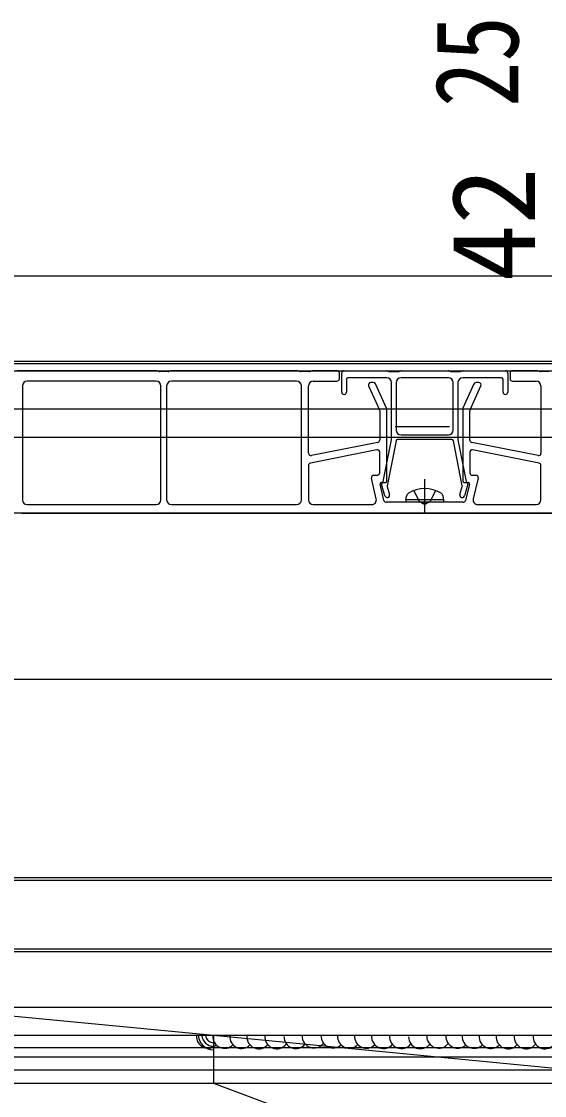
# Model space of a CAD drawing. Units: millimetres, scale not verified. Extents: x -1050 to 1050, y -1565 to 1556.
# Drawn here: x -2.5 to 107.8, y 420.4 to 646.5 of the extents above; entities that cross this region are included whole.
import ezdxf
from ezdxf.enums import TextEntityAlignment as Align

# ---------------------------------------------------------------- set-up
doc = ezdxf.new("R2010")
doc.units = ezdxf.units.MM
doc.header["$LTSCALE"] = 8
for name, color, linetype in [('0-4_YKK_12', 2, 'Continuous'), ('0-5_YKK_13', 4, 'Continuous'), ('0-6_YKK_D', 6, 'Continuous')]:
    doc.layers.add(name, color=color, linetype=linetype)
doc.styles.add('ＭＳ ゴシック', font='')
doc.styles.get('ＭＳ ゴシック').set_extended_font_data('MS Gothic')

msp = doc.modelspace()

# ---------------------------------------------------------------- linework, layer by layer
at = {"layer": '0-4_YKK_12'}
for p, q in [((-877.767, 593), (231.634, 593)), ((-462, 574.5), (163, 574.5)), ((-457.031, 575), (168.029, 575)), ((-462, 573), (163, 573)), ((198, 543), (-548, 543)), ((198, 508), (-548, 508)), ((-290.51, 466.3), (198, 466.3)), ((-290.51, 465.7), (198, 465.7)), ((-114.004, 451.3), (110.004, 451.3)), ((-114.004, 450.7), (110.004, 450.7)), ((-562, 430.5), (198, 430.5)), ((-586.294, 428.5), (198, 428.5)), ((-586.4, 425.8), (198, 425.8)), ((-294.461, 423), (160.492, 423))]:
    msp.add_line(p, q, dxfattribs=at)
at = {"layer": '0-5_YKK_13'}
for p, q in [((25.927, 573), (-3.424, 573)), ((26.43, 572.871), (26.07, 572.979)), ((28.427, 572.85), (26.573, 572.85)), ((28.93, 572.979), (28.57, 572.871)), ((55.677, 573), (29.073, 573)), ((56.18, 572.871), (55.82, 572.979)), ((58.177, 572.85), (56.323, 572.85)), ((58.68, 572.979), (58.32, 572.871)), ((64, 573), (58.823, 573)), ((64.5, 571.3), (64.5, 572.5)), ((65, 568.5), (65, 572.5)), ((65.5, 573), (74.427, 573)), ((74.57, 572.979), (74.93, 572.871)), ((75.073, 572.85), (76.927, 572.85)), ((77.07, 572.871), (77.43, 572.979)), ((77.573, 573), (87.427, 573)), ((87.57, 572.979), (87.93, 572.871)), ((88.073, 572.85), (89.927, 572.85)), ((90.07, 572.871), (90.43, 572.979)), ((90.573, 573), (99.5, 573)), ((100, 572.5), (100, 568.5)), ((100.5, 572.5), (100.5, 571.3)), ((106.177, 573), (101, 573)), ((106.68, 572.871), (106.32, 572.979)), ((108.677, 572.85), (106.823, 572.85)), ((25.9, 570.8), (-1.3, 570.8)), ((55.5, 570.8), (29.1, 570.8)), ((59, 570.8), (64, 570.8)), ((66, 571.2), (66, 568.5)), ((74.5, 571.5), (66.3, 571.5)), ((71.678, 570.5), (71.129, 570.5)), ((74.455, 565.099), (72.133, 570.207)), ((75.5, 558.53), (75.5, 570.5)), ((76.5, 570.5), (76.5, 560.5)), ((88.5, 560.5), (88.5, 570.5)), ((89.5, 570.5), (89.5, 558.53)), ((98.7, 571.5), (90.5, 571.5)), ((92.867, 570.207), (90.545, 565.088)), ((93.871, 570.5), (93.322, 570.5)), ((99, 568.5), (99, 571.2)), ((101, 570.8), (106, 570.8)), ((-2.3, 569.8), (-2.3, 545.8)), ((26.9, 545.8), (26.9, 569.8)), ((28.1, 569.8), (28.1, 545.8)), ((56.5, 545.8), (56.5, 569.8)), ((58, 555.61), (58, 569.8)), ((70.674, 569.793), (72.955, 564.774)), ((92.045, 564.763), (94.327, 569.793)), ((107, 569.8), (107, 555.61)), ((73, 564.567), (73, 558.41)), ((74.5, 549.8), (74.5, 564.892)), ((90.5, 564.881), (90.5, 549.8)), ((92, 558.41), (92, 564.557)), ((87.75, 561.2), (76.25, 561.2)), ((-252, 559.001), (168, 559.001)), ((77.5, 559.5), (87.5, 559.5)), ((72.598, 557.92), (58.598, 555.12)), ((73.737, 549.683), (75.494, 558.471)), ((76.472, 558.259), (74.579, 548.798)), ((88.234, 558.5), (76.766, 558.5)), ((90.421, 548.798), (88.528, 558.259)), ((89.506, 558.471), (91.263, 549.683)), ((106.402, 555.12), (92.402, 557.92)), ((72.402, 556.351), (58.402, 553.551)), ((73, 551.5), (73, 555.86)), ((92, 555.86), (92, 551.5)), ((106.598, 553.551), (92.598, 556.351)), ((58, 553.06), (58, 545.8)), ((107, 545.8), (107, 553.06)), ((72.284, 546.032), (71.248, 550.384)), ((71.734, 551), (72.5, 551)), ((82.5, 542.854), (82.5, 550.2)), ((92.5, 551), (93.266, 551)), ((93.752, 550.384), (92.716, 546.032)), ((73.909, 545.684), (73.088, 549.131)), ((73.38, 549.5), (74.2, 549.5)), ((74.12, 546.662), (73.414, 549.111)), ((74.585, 548.656), (75.08, 546.938)), ((89.92, 546.938), (90.415, 548.656)), ((90.8, 549.5), (91.62, 549.5)), ((91.586, 549.111), (90.88, 546.662)), ((91.912, 549.131), (91.091, 545.684)), ((81.98, 545.3), (74.395, 545.3)), ((78.5, 545.8), (78.641, 546.602)), ((86.5, 545.8), (78.5, 545.8)), ((78.5, 545.8), (78.588, 545.3)), ((86.412, 545.3), (78.588, 545.3)), ((90.605, 545.3), (83.02, 545.3)), ((86.5, 545.8), (86.359, 546.602)), ((86.5, 545.8), (86.412, 545.3)), ((-2.5, 543), (194, 543)), ((-1.3, 544.8), (25.9, 544.8)), ((29.1, 544.8), (55.5, 544.8)), ((59, 544.8), (71.311, 544.8)), ((93.689, 544.8), (106, 544.8)), ((-475.21, 482.666), (38, 433.061)), ((-252, 439.001), (233.57, 439.001)), ((234.937, 433.001), (-252, 433.001)), ((38, 433.061), (120.411, 425.096)), ((38, 433.001), (38, 423.001)), ((38, 423.001), (166, 375.001))]:
    msp.add_line(p, q, dxfattribs=at)
for points in [[(87.5, 571.5), (82.5, 571.5), (77.5, 571.5)], [(-252, 433.001), (-252, 565.001), (168, 565.001)], [(80.2, 547.779), (81.355, 545.463), (82.5, 544.854)], [(84.8, 547.779), (83.645, 545.463), (82.5, 544.854)]]:
    msp.add_lwpolyline(points, dxfattribs=at)
for centre, radius, start, end in [((25.927, 572.5), 0.5, 73.30076, 90), ((26.573, 573.35), 0.5, 253.30076, 270), ((28.427, 573.35), 0.5, 270, 286.69924), ((29.073, 572.5), 0.5, 90, 106.69924), ((55.677, 572.5), 0.5, 73.30076, 90), ((56.323, 573.35), 0.5, 253.30076, 270), ((58.177, 573.35), 0.5, 270, 286.69924), ((58.823, 572.5), 0.5, 90, 106.69924), ((64, 572.5), 0.5, 0, 90), ((65.5, 572.5), 0.5, 90, 180), ((74.427, 572.5), 0.5, 73.30076, 90), ((75.073, 573.35), 0.5, 253.30076, 270), ((76.927, 573.35), 0.5, 270, 286.69924), ((77.573, 572.5), 0.5, 90, 106.69924), ((87.427, 572.5), 0.5, 73.30076, 90), ((88.073, 573.35), 0.5, 253.30076, 270), ((89.927, 573.35), 0.5, 270, 286.69924), ((90.573, 572.5), 0.5, 90, 106.69924), ((99.5, 572.5), 0.5, 0, 90), ((101, 572.5), 0.5, 90, 180), ((106.177, 572.5), 0.5, 73.30076, 90), ((106.823, 573.35), 0.5, 253.30076, 270), ((-1.3, 569.8), 1, 90, 180), ((25.9, 569.8), 1, 0, 90), ((29.1, 569.8), 1, 90, 180), ((55.5, 569.8), 1, 360, 90), ((59, 569.8), 1, 90, 180), ((64, 571.3), 0.5, 270, 0), ((66.3, 571.2), 0.3, 90, 180), ((71.129, 570), 0.5, 90, 204.44395), ((71.678, 570), 0.5, 24.44395, 90), ((74.5, 570.5), 1, 0, 90), ((77.5, 570.5), 1, 90, 180), ((87.5, 570.5), 1, 0, 90), ((90.5, 570.5), 1, 90, 180), ((93.322, 570), 0.5, 90, 155.5983), ((93.871, 570), 0.5, 335.5983, 90), ((98.7, 571.2), 0.3, 360, 90), ((101, 571.3), 0.5, 180, 270), ((106, 569.8), 1, 0, 90), ((65.5, 568.5), 0.5, 180, 270), ((65.5, 568.5), 0.5, 270, 0), ((99.5, 568.5), 0.5, 180, 270), ((99.5, 568.5), 0.5, 270, 0), ((72.5, 564.567), 0.5, 360, 24.44395), ((74, 564.892), 0.5, 0, 24.44395), ((91, 564.881), 0.5, 155.5983, 180), ((92.5, 564.557), 0.5, 155.5983, 180), ((77.5, 560.5), 1, 180, 270), ((87.5, 560.5), 1, 270, 360), ((72.5, 558.41), 0.5, 281.30993, 0), ((75.2, 558.53), 0.3, 348.69007, 0), ((76.766, 558.2), 0.3, 90, 168.69007), ((88.234, 558.2), 0.3, 11.30993, 90), ((89.8, 558.53), 0.3, 180, 191.30993), ((92.5, 558.41), 0.5, 180, 258.69007), ((58.5, 555.61), 0.5, 180, 281.30993), ((72.5, 555.86), 0.5, 0, 101.30993), ((92.5, 555.86), 0.5, 78.69007, 180), ((106.5, 555.61), 0.5, 258.69007, 0), ((58.5, 553.06), 0.5, 101.30993, 180), ((106.5, 553.06), 0.5, 0, 78.69007), ((71.734, 550.5), 0.5, 90, 193.3925), ((72.5, 551.5), 0.5, 270, 0), ((73.442, 549.742), 0.3, 296.01796, 348.69007), ((74.2, 549.8), 0.3, 270, 0), ((90.8, 549.8), 0.3, 180, 270), ((91.558, 549.742), 0.3, 191.30993, 243.98204), ((92.5, 551.5), 0.5, 180, 270), ((93.266, 550.5), 0.5, 346.6075, 90), ((73.38, 549.2), 0.3, 90, 193.3925), ((73.7, 549.2), 0.3, 114.827, 197.33887), ((74.874, 548.739), 0.3, 168.69007, 196.079), ((82.5, 541.7), 6.5, 57.94412, 122.05588), ((90.126, 548.739), 0.3, 343.921, 11.30993), ((91.3, 549.2), 0.3, 342.66113, 65.173), ((91.62, 549.2), 0.3, 346.6075, 90), ((-1.3, 545.8), 1, 180, 270), ((25.9, 545.8), 1, 270, 0), ((29.1, 545.8), 1, 180, 270), ((55.5, 545.8), 1, 270, 360), ((59, 545.8), 1, 180, 270), ((71.311, 545.8), 1, 270, 13.3925), ((74.395, 545.8), 0.5, 193.3925, 270), ((74.6, 546.8), 0.5, 196.079, 16.079), ((79.528, 546.446), 0.9, 122.05588, 170), ((81.98, 545), 0.3, 30, 90), ((82.5, 545.3), 0.3, 210, 330), ((83.02, 545), 0.3, 90, 150), ((85.472, 546.446), 0.9, 10, 57.94412), ((90.4, 546.8), 0.5, 163.921, 343.921), ((90.605, 545.8), 0.5, 270, 346.6075), ((93.689, 545.8), 1, 166.6075, 270), ((106, 545.8), 1, 270, 0), ((36.868, 432.848), 2.5, 177.57914, 313.01563), ((38, 433.25), 3.25, 184.40001, 270), ((38, 433.25), 2.5, 185.72391, 270), ((38, 433.25), 1.75, 188.19129, 270), ((40.313, 432.815), 2.5, 176.82308, 315.17091), ((43.89, 432.784), 2.5, 176.10031, 315.17091), ((47.498, 432.72), 2.5, 174.61888, 322.4818), ((51.288, 432.72), 2.5, 174.61888, 322.4818), ((55.332, 432.774), 2.5, 179.05635, 322.00236), ((59.17, 432.895), 2.5, 177.57914, 323.02359), ((63.165, 432.895), 2.5, 177.57914, 313.01563), ((66.61, 432.862), 2.5, 176.82308, 315.17091), ((70.187, 432.831), 2.5, 176.10031, 315.17091), ((73.795, 432.766), 2.5, 174.61888, 322.4818), ((77.585, 432.766), 2.5, 174.61888, 322.4818), ((81.604, 432.727), 2.5, 179.05635, 322.00236), ((85.443, 432.848), 2.5, 177.57914, 323.02359), ((89.437, 432.848), 2.5, 177.57914, 313.01563), ((92.883, 432.815), 2.5, 176.82308, 315.17091), ((96.459, 432.784), 2.5, 176.10031, 315.17091), ((100.067, 432.72), 2.5, 174.61888, 322.4818), ((103.858, 432.72), 2.5, 174.61888, 322.4818), ((107.841, 432.727), 2.5, 174.78312, 316.66012)]:
    msp.add_arc(centre, radius, start, end, dxfattribs=at)

# ---------------------------------------------------------------- texts
at = {"layer": '0-6_YKK_D', "style": 'ＭＳ ゴシック', "width": 0.8}
msp.add_text('25', height=17.6, rotation=90, dxfattribs=at).set_placement((107.5, 628.537), align=Align.BOTTOM_LEFT)
at = {"layer": '0-6_YKK_D', "style": 'ＭＳ ゴシック'}
msp.add_text('42', height=17.6, rotation=90, dxfattribs=at).set_placement((111, 591.818), align=Align.BOTTOM_LEFT)

doc.saveas('drawing.dxf')
